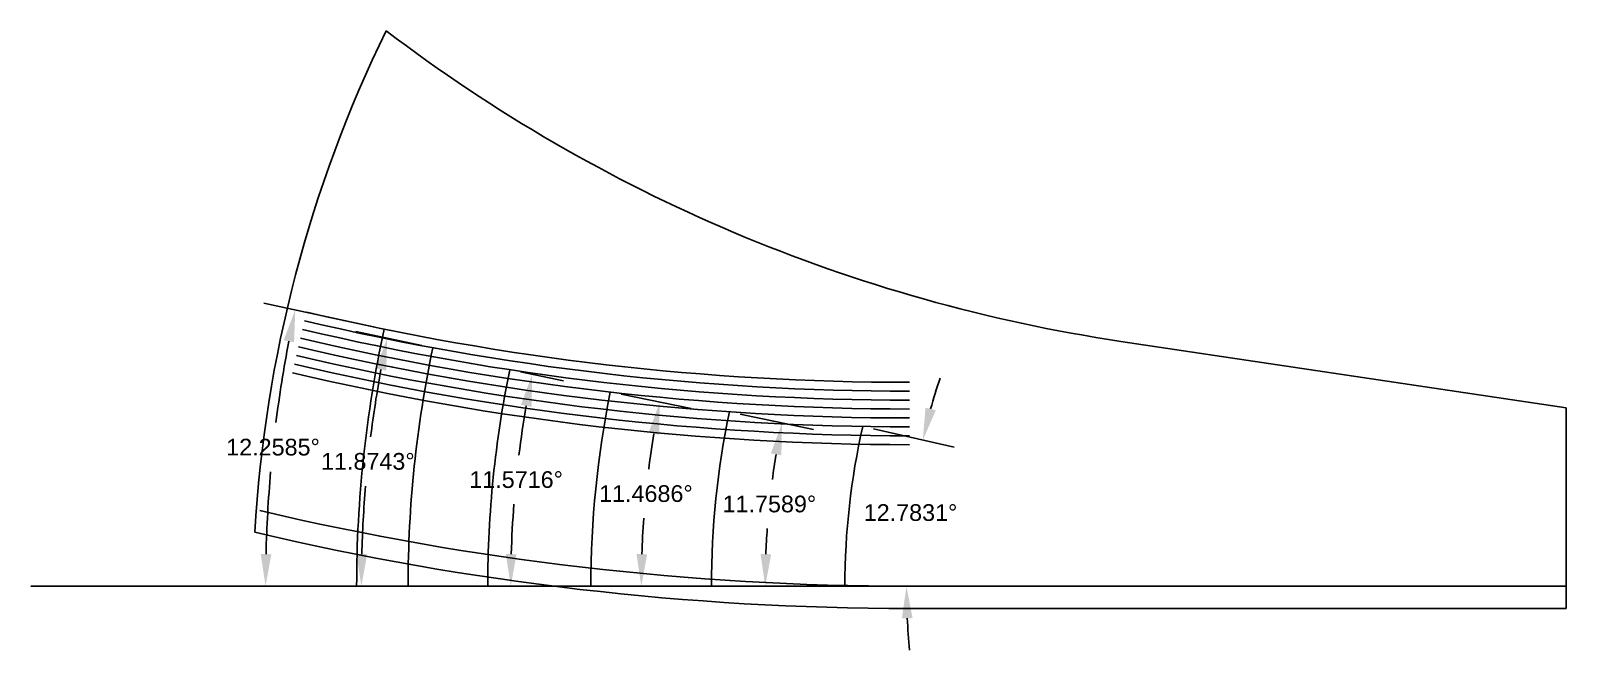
# Model space of a CAD drawing. Header units: inches. Extents: x 78 to 146, y -16.6 to 32.6.
# Drawn here: x 96.6 to 105.22, y -16.56 to -13.08 of the extents above; entities that cross this region are included whole.
import ezdxf

# ---------------------------------------------------------------- set-up
doc = ezdxf.new("R2010")
doc.units = ezdxf.units.IN
doc.header["$MEASUREMENT"] = 0
doc.header["$PDMODE"] = 35
doc.layers.get('Defpoints').update_dxf_attribs({"color": 10})
doc.styles.get("Standard").update_dxf_attribs({"font": 'arial.ttf'})
doc.dimstyles.get("Standard").update_dxf_attribs({"dimtxt": 0.09375, "dimasz": 0.18, "dimexe": 0.18, "dimexo": 0.0625, "dimgap": 0.09, "dimtad": 0, "dimtih": 1, "dimtoh": 1, "dimdec": 4, "dimzin": 0, "dimdsep": 46, "dimtxsty": 'Standard', "dimcen": 0.09, "dimadec": 4, "dimazin": 0, "dimtfac": 1, "dimtdec": 4, "dimtofl": 0, "dimtmove": 0, "dimatfit": 3, "dimfxl": 1, "dimtolj": 1, "dimtzin": 0, "dimarcsym": 0})

# ---------------------------------------------------------------- blocks, each defined once
blk = doc.blocks.new('*D203')
at = {"color": 0, "lineweight": -2, "transparency": 16777216}
for p, q in [((101.3334, -15.316), (101.7849, -15.4184)), ((101.2346, -16.1982), (101.6976, -16.1982))]:
    blk.add_line(p, q, dxfattribs=at)
for start, end in [(161.64793, 164.43242), (182.78449, 185.56898)]:
    blk.add_arc((105.2218, -16.1982), 3.7042, start, end, dxfattribs=at)
at = {"color": 0, "transparency": 16777216}
for points in [[(101.6825, -15.2114), (101.6244, -15.1967), (101.6094, -15.3786)], [(101.492, -16.3789), (101.5519, -16.3774), (101.5176, -16.1982)]]:
    blk.add_solid(points, dxfattribs=at)
at = {"layer": 'Defpoints', "color": 0, "transparency": 16777216}
for p in [(101.2724, -15.3022), (101.5585, -15.6493), (101.1721, -16.1982), (105.2218, -16.1982)]:
    blk.add_point(p, dxfattribs=at)
at = {"color": 0, "transparency": 16777216, "insert": (101.5406, -15.7858), "char_height": 0.09375, "attachment_point": 5}
blk.add_mtext('\\A1;12.7831°', dxfattribs=at)
blk = doc.blocks.new('*D204')
at = {"color": 0, "lineweight": -2, "transparency": 16777216}
for p, q in [((100.5847, -15.2329), (100.9953, -15.3184)), ((100.4853, -16.1982), (100.9047, -16.1982))]:
    blk.add_line(p, q, dxfattribs=at)
for start, end in [(170.53457, 172.35166), (175.88383, 177.70653)]:
    blk.add_arc((105.2218, -16.1982), 4.4971, start, end, dxfattribs=at)
at = {"color": 0, "transparency": 16777216}
for points in [[(100.7564, -15.4531), (100.8154, -15.4642), (100.8191, -15.2817)], [(100.7583, -16.0188), (100.6983, -16.0176), (100.7247, -16.1982)]]:
    blk.add_solid(points, dxfattribs=at)
at = {"layer": 'Defpoints', "color": 0, "transparency": 16777216}
for p in [(100.5235, -15.2202), (100.7667, -15.5848), (100.4228, -16.1982), (105.2218, -16.1982)]:
    blk.add_point(p, dxfattribs=at)
at = {"color": 0, "transparency": 16777216, "insert": (100.7483, -15.7375), "char_height": 0.09375, "attachment_point": 5}
blk.add_mtext('\\A1;11.7589°', dxfattribs=at)
blk = doc.blocks.new('*D205')
at = {"color": 0, "lineweight": -2, "transparency": 16777216}
for p, q in [((99.9164, -15.1218), (100.309, -15.2015)), ((99.8083, -16.1982), (100.209, -16.1982))]:
    blk.add_line(p, q, dxfattribs=at)
for start, end in [(170.51761, 172.73466), (175.79269, 178.01384)]:
    blk.add_arc((105.2218, -16.1982), 5.1928, start, end, dxfattribs=at)
at = {"color": 0, "transparency": 16777216}
for points in [[(100.0704, -15.3372), (100.1294, -15.3482), (100.1326, -15.1657)], [(100.0621, -16.0187), (100.0021, -16.0177), (100.029, -16.1982)]]:
    blk.add_solid(points, dxfattribs=at)
at = {"layer": 'Defpoints', "color": 0, "transparency": 16777216}
for p in [(99.8551, -15.1094), (100.0751, -15.5073), (99.7458, -16.1982), (105.2218, -16.1982)]:
    blk.add_point(p, dxfattribs=at)
at = {"color": 0, "transparency": 16777216, "insert": (100.0549, -15.6793), "char_height": 0.09375, "attachment_point": 5}
blk.add_mtext('\\A1;11.4686°', dxfattribs=at)
blk = doc.blocks.new('*D219')
at = {"color": 0, "lineweight": -2, "transparency": 16777216}
for p, q in [((99.3515, -14.9962), (99.593, -15.0457)), ((99.2298, -16.1982), (99.4762, -16.1982))]:
    blk.add_line(p, q, dxfattribs=at)
for start, end in [(170.16895, 172.8726), (175.55264, 178.25947)]:
    blk.add_arc((105.2218, -16.1982), 5.9256, start, end, dxfattribs=at)
at = {"color": 0, "transparency": 16777216}
for points in [[(99.3537, -15.1809), (99.4127, -15.192), (99.4166, -15.0096)], [(99.3289, -16.0187), (99.2689, -16.0178), (99.2962, -16.1982)]]:
    blk.add_solid(points, dxfattribs=at)
at = {"layer": 'Defpoints', "color": 0, "transparency": 16777216}
for p in [(99.2903, -14.9837), (99.3498, -15.4028), (99.1673, -16.1982), (105.2218, -16.1982)]:
    blk.add_point(p, dxfattribs=at)
at = {"color": 0, "transparency": 16777216, "insert": (99.3264, -15.6008), "char_height": 0.09375, "attachment_point": 5}
blk.add_mtext('\\A1;11.5716°', dxfattribs=at)
blk = doc.blocks.new('*D220')
at = {"color": 0, "lineweight": -2, "transparency": 16777216}
for p, q in [((98.7977, -14.8474), (98.4263, -14.7693)), ((98.6572, -16.1982), (98.2777, -16.1982))]:
    blk.add_line(p, q, dxfattribs=at)
for start, end in [(169.65048, 172.88715), (175.23608, 178.47524)]:
    blk.add_arc((105.2218, -16.1982), 6.7641, start, end, dxfattribs=at)
at = {"color": 0, "transparency": 16777216}
for points in [[(98.5383, -14.9772), (98.5972, -14.9888), (98.6024, -14.8064)], [(98.4901, -16.0186), (98.4301, -16.0178), (98.4577, -16.1982)]]:
    blk.add_solid(points, dxfattribs=at)
at = {"layer": 'Defpoints', "color": 0, "transparency": 16777216}
for p in [(98.8589, -14.8603), (98.5222, -15.2666), (98.7197, -16.1982), (105.2218, -16.1982)]:
    blk.add_point(p, dxfattribs=at)
at = {"color": 0, "transparency": 16777216, "insert": (98.494, -15.4985), "char_height": 0.09375, "attachment_point": 5}
blk.add_mtext('\\A1;11.8743°', dxfattribs=at)
blk = doc.blocks.new('*D221')
at = {"color": 0, "lineweight": -2, "transparency": 16777216}
for p, q in [((98.5249, -14.7431), (97.9106, -14.6097)), ((98.3687, -16.1982), (97.74, -16.1982))]:
    blk.add_line(p, q, dxfattribs=at)
for start, end in [(169.154, 172.78155), (174.95776, 178.58753)]:
    blk.add_arc((105.2218, -16.1982), 7.3017, start, end, dxfattribs=at)
at = {"color": 0, "transparency": 16777216}
for points in [[(98.0211, -14.8182), (98.0799, -14.8302), (98.0865, -14.6479)], [(97.9523, -16.0186), (97.8923, -16.0178), (97.92, -16.1982)]]:
    blk.add_solid(points, dxfattribs=at)
at = {"layer": 'Defpoints', "color": 0, "transparency": 16777216}
for p in [(98.586, -14.7564), (97.9942, -15.1602), (98.4312, -16.1982), (105.2218, -16.1982)]:
    blk.add_point(p, dxfattribs=at)
at = {"color": 0, "transparency": 16777216, "insert": (97.9618, -15.4186), "char_height": 0.09375, "attachment_point": 5}
blk.add_mtext('\\A1;12.2585°', dxfattribs=at)

msp = doc.modelspace()

# ---------------------------------------------------------------- linework, layer by layer
for p, q in [((102.72176, -14.82456), (105.22176, -15.19819)), ((105.22176, -15.19819), (102.72176, -14.82456)), ((105.22176, -16.19819), (105.22176, -15.19819)), ((101.53426, -16.19819), (96.60139, -16.19819)), ((105.22176, -16.32319), (105.22176, -16.19819)), ((105.22176, -16.32319), (101.53426, -16.32319))]:
    msp.add_line(p, q)
at = {"color": 1}
msp.add_line((101.53426, -16.19819), (105.22176, -16.19819), dxfattribs=at)
for centre, radius, start, end in [((105.22176, -16.32319), 7.375, 153.928624, 176.674678), ((104.05204, -5.92342), 9, 232.692296, 261.5), ((101.53426, -0.32319), 14.78125, 256.721022, 270), ((101.53426, -0.32319), 14.73125, 256.721022, 270), ((101.53426, -0.32319), 14.88125, 256.721022, 270), ((101.53426, -0.32319), 14.83125, 256.721022, 270), ((105.22176, -16.19819), 6.79059, 167.741529, 180), ((101.53426, -0.32319), 14.98125, 256.721022, 270), ((101.53426, -0.32319), 14.93125, 256.721022, 270), ((105.22176, -16.19819), 6.50203, 168.125728, 180), ((101.53426, -0.32319), 15.03125, 256.721022, 270), ((105.22176, -16.19819), 6.0545, 168.428417, 180), ((101.53426, -0.32319), 15.08125, 256.721022, 270), ((105.22176, -16.19819), 5.47596, 168.531448, 180), ((105.22176, -16.19819), 4.79897, 168.241098, 180), ((105.22176, -16.19819), 4.04969, 167.216908, 180), ((101.53426, -0.32319), 16, 256.721022, 270)]:
    msp.add_arc(centre, radius, start, end)
msp.add_arc((101.53426, -0.32319), 15.875, 256.721022, 270, dxfattribs=at)

# ---------------------------------------------------------------- dimensions: what is measured, and where the dimension line sits
for base, p1, p2, picture, middle in [((97.99418, -15.16024), (98.58599, -14.75639), (98.43116, -16.19819), '*D221', (97.96177, -15.41857)), ((98.52215, -15.26661), (98.85886, -14.8603), (98.71973, -16.19819), '*D220', (98.49398, -15.49853)), ((99.34983, -15.40277), (99.29031, -14.9837), (99.16725, -16.19819), '*D219', (99.32639, -15.60084)), ((101.55847, -15.64926), (101.27244, -15.30215), (101.17206, -16.19819), '*D203', (101.5406, -15.78583)), ((100.07512, -15.5073), (99.85513, -15.1094), (99.74579, -16.19819), '*D205', (100.05494, -15.67935)), ((100.7667, -15.58481), (100.5235, -15.22019), (100.42279, -16.19819), '*D204', (100.74833, -15.73753))]:
    dim = msp.add_angular_dim_3p(base=base, center=(105.22176, -16.19819), p1=p1, p2=p2, dimstyle='Standard')
    dim.commit()
    dim.dimension.update_dxf_attribs({"geometry": picture, "text_midpoint": middle})

doc.saveas('drawing.dxf')
